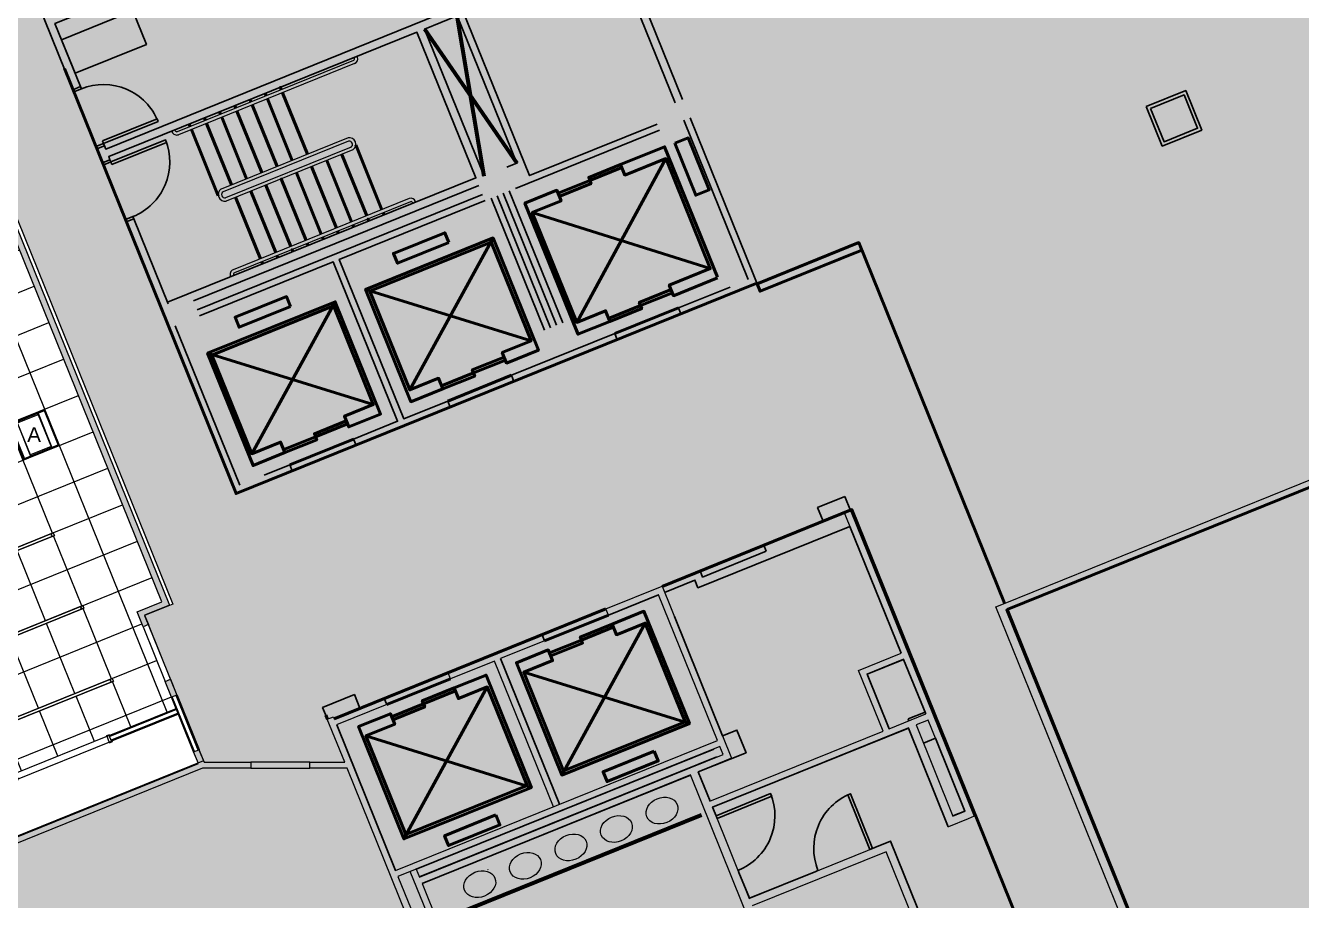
# Model space of a CAD drawing. Header units: inches. Extents: x -285 to 3116, y -17387 to -14851.
# Drawn here: x 1674 to 2454, y -16245 to -15711 of the extents above; entities that cross this region are included whole.
import ezdxf

# ---------------------------------------------------------------- set-up
doc = ezdxf.new("R2010")
doc.units = ezdxf.units.IN
doc.header["$MEASUREMENT"] = 0
for name, color, linetype, lineweight in [('A-Anno-Note', 130, 'Continuous', 50), ('A-CLNG', 13, 'Continuous', 13), ('A-CLNG-PATT', 13, 'Continuous', 13), ('A-COLS', 250, 'Continuous', 30), ('A-DETL-GENF', 92, 'Continuous', 9), ('A-DETL-THIN', 151, 'Continuous', 9), ('A-DOOR', 31, 'Continuous', 13), ('A-DOOR-FRAM', 250, 'Continuous', 30), ('A-FLOR-EVTR', 130, 'Continuous', 50), ('A-FLOR-HRAL', 10, 'Continuous', 20), ('A-FLOR-STRS', 130, 'Continuous', 50), ('A-Hvac', 90, 'Continuous', 70), ('A-WALL', 113, 'Continuous', 13), ('A-WALL-PATT', 111, 'Continuous', 13), ('A-WALL-PRHT', 130, 'Continuous', 50), ('Chevy Chase Pavilion_9th - 900 _ 910_dwg', 8, 'Continuous', 9), ('E-LITE-EQPM', 33, 'Continuous', 9), ('E-LITE-EQPM-IDEN', 33, 'Continuous', 9), ('I-WALL', 2, 'Continuous', 13)]:
    doc.layers.add(name, color=color, linetype=linetype, lineweight=lineweight)
doc.styles.add('Arial', font='arial.ttf', dxfattribs={"height": 9})
pattern_1 = [(0, (0, 0), (30.72, 7.68), [1.267, -21.773, 1.267, -21.773, -122.88]), (0, (0, 0), (30.72, 7.68), [-46.08, 1.267, -44.813, 1.267, -21.773, -53.76]), (0, (0, 0), (30.72, 7.68), [-115.2, 1.267, -14.093, 1.267, -37.133]), (120, (11.52, 3.84), (-22.011075, 22.7643004), [1.267, -21.773, 1.267, -21.773, -122.88]), (120, (11.52, 3.84), (-22.011075, 22.7643004), [-46.08, 1.267, -44.813, 1.267, -21.773, -53.76]), (120, (11.52, 3.84), (-22.011075, 22.7643004), [-115.2, 1.267, -14.093, 1.267, -37.133]), (240, (15.36, 19.2), (-8.708925, -30.4443004), [1.267, -21.773, 1.267, -21.773, -122.88]), (240, (15.36, 19.2), (-8.708925, -30.4443004), [-46.08, 1.267, -44.813, 1.267, -21.773, -53.76]), (240, (15.36, 19.2), (-8.708925, -30.4443004), [-115.2, 1.267, -14.093, 1.267, -37.133])]

# ---------------------------------------------------------------- blocks, each defined once
blk = doc.blocks.new('Chevy Chase Pavilion_9th - 900 _ 910_dwg-4821032-FIRST FLOOR RCP')
at = {"color": 9, "lineweight": 9}
for centre in [(2706.5, 2204.33), (2678.69, 2193.09), (2650.87, 2181.85), (2623.06, 2170.61), (2595.24, 2159.37)]:
    blk.add_ellipse(centre, major_axis=(9.27, 3.75), ratio=0.784717, dxfattribs=at)
at = {"layer": 'A-Anno-Note', "color": 213}
for p, q in [((2506.29, 2260.47), (2672.27, 2327.53)), ((3091.81, 1895.22), (2917.21, 2327.32)), ((2501.11, 2262.68), (2502.14, 2260.11))]:
    blk.add_line(p, q, dxfattribs=at)
at = {"layer": 'A-Anno-Note', "color": 213, "flags": 128}
for points in [[(2915.71, 2331.03), (2826.67, 2551.39), (2764.55, 2526.29), (2764.44, 2526.55), (2446.42, 2398.06), (2341.53, 2657.67)], [(2706.52, 2341.36), (2822.49, 2388.22), (3031.33, 1871.3)]]:
    blk.add_lwpolyline(points, dxfattribs=at)
at = {"layer": 'A-COLS', "color": 133}
for p, q in [((2856.88, 2260.38), (2867.13, 2264.53)), ((2857.34, 2259.25), (2856.88, 2260.38)), ((2873.58, 2248.6), (2866.15, 2245.59))]:
    blk.add_line(p, q, dxfattribs=at)
at = {"layer": 'A-COLS', "color": 133, "flags": 128}
for points in [[(2339.79, 2675.3), (2383.37, 2692.91), (2391.61, 2672.51), (2348.03, 2654.9)], [(3004.92, 2633.41), (3025.32, 2641.65), (3033.56, 2621.25), (3013.16, 2613.01)]]:
    blk.add_lwpolyline(points, close=True, dxfattribs=at)
at = {"layer": 'A-DOOR', "color": 133, "lineweight": 30, "flags": 128}
for points in [[(2347.27, 2643.43), (2346.7, 2644.82), (2351.34, 2646.7), (2351.9, 2645.31)], [(2364.74, 2613.55), (2398.12, 2627.04), (2398.77, 2625.42), (2365.4, 2611.93)], [(2361.32, 2608.66), (2360.76, 2610.06), (2365.4, 2611.93), (2365.96, 2610.54)], [(2370.61, 2599.04), (2403.99, 2612.51), (2403.33, 2614.14), (2369.95, 2600.66)], [(2364.75, 2600.18), (2365.31, 2598.79), (2369.95, 2600.66), (2369.39, 2602.05)], [(2378.79, 2565.4), (2379.36, 2564.01), (2383.99, 2565.89), (2383.43, 2567.28)], [(2740.14, 2199.6), (2773.52, 2213.08), (2772.87, 2214.71), (2739.49, 2201.23)], [(2833.53, 2180.61), (2820.03, 2213.98), (2821.66, 2214.64), (2835.15, 2181.26)]]:
    blk.add_lwpolyline(points, close=True, dxfattribs=at)
for points in [[(2739.4, 2201.19), (2739.49, 2201.23), (2738.92, 2202.61), (2738.84, 2202.58)], [(2835.18, 2181.18), (2835.15, 2181.26), (2836.54, 2181.82), (2836.57, 2181.74)], [(2753.45, 2166.42), (2753.53, 2166.45), (2752.97, 2167.84), (2752.89, 2167.81)], [(2800.41, 2167.13), (2800.38, 2167.21), (2801.77, 2167.77), (2801.8, 2167.7)]]:
    blk.add_lwpolyline(points, dxfattribs=at)
at = {"layer": 'A-DOOR', "color": 133, "lineweight": 30}
for centre, start, end in [((2365.4, 2611.93), 22.01263, 112.01265), ((2369.95, 2600.66), 291.99019, 21.99021), ((2739.49, 2201.23), 291.99019, 21.99021), ((2835.15, 2181.26), 112.01364, 202.01366)]:
    blk.add_arc(centre, 36, start, end, dxfattribs=at)
at = {"layer": 'A-FLOR-EVTR', "color": 213}
for p, q in [((2506.92, 2515.25), (2455.98, 2422.42)), ((2677.64, 2495.79), (2716.58, 2511.52)), ((2575.65, 2454.58), (2614.6, 2470.31)), ((2479.22, 2415.64), (2518.17, 2431.36)), ((2634.83, 2308.08), (2673.78, 2323.82)), ((2538.41, 2269.13), (2577.34, 2284.86)), ((2626.79, 2218.55), (2525.66, 2249.95))]:
    blk.add_line(p, q, dxfattribs=at)
at = {"layer": 'A-FLOR-EVTR', "color": 213, "flags": 128}
for points in [[(2714.32, 2612.04), (2727.12, 2580.36), (2735.32, 2583.67), (2722.52, 2615.35)], [(2576.27, 2551.39), (2573.83, 2557.45), (2542.53, 2544.81), (2544.98, 2538.75)], [(2479.54, 2512.31), (2477.09, 2518.37), (2445.79, 2505.73), (2448.24, 2499.66)], [(2431.64, 2482.68), (2505.81, 2512.65), (2530.16, 2452.38), (2429.03, 2483.79), (2456.75, 2415.18), (2476.22, 2423.04), (2473.6, 2429.53), (2455.98, 2422.42)], [(2550.01, 2189.69), (2624.18, 2219.65), (2599.83, 2279.92), (2548.9, 2187.08), (2521.18, 2255.7), (2540.65, 2263.56), (2543.28, 2257.07), (2525.66, 2249.95)], [(2701.78, 2240.73), (2704.23, 2234.67), (2672.93, 2222.03), (2670.49, 2228.09)], [(2605.04, 2201.65), (2607.49, 2195.59), (2576.2, 2182.95), (2573.75, 2189)]]:
    blk.add_lwpolyline(points, close=True, dxfattribs=at)
for points in [[(2655.01, 2495.75), (2622.79, 2575.49), (2642.26, 2583.36), (2644.88, 2576.87), (2627.27, 2569.75), (2736, 2535.55), (2708.86, 2602.72), (2654.41, 2502.58), (2627.27, 2569.75)], [(2740.31, 2530.22), (2708.09, 2609.96), (2681.2, 2599.09), (2683.83, 2592.6), (2708.86, 2602.72), (2683.83, 2592.6)], [(2643.01, 2581.5), (2662.48, 2589.37), (2681.95, 2597.24)], [(2681.2, 2599.09), (2661.73, 2591.23), (2663.23, 2587.52), (2643.76, 2579.65)], [(2622.96, 2575.08), (2655.17, 2495.34), (2674.65, 2503.21), (2672.02, 2509.7), (2654.41, 2502.58)], [(2603.35, 2554.21), (2631.06, 2485.6), (2611.59, 2477.73), (2608.97, 2484.22), (2626.59, 2491.34), (2602.24, 2551.61), (2528.06, 2521.64), (2552.41, 2461.37), (2603.35, 2554.21), (2525.46, 2522.75), (2626.59, 2491.34)], [(2710.96, 2525.43), (2736, 2535.55), (2710.96, 2525.43), (2713.59, 2518.94), (2740.48, 2529.81)], [(2525.46, 2522.75), (2553.18, 2454.13), (2572.65, 2462), (2570.03, 2468.49), (2552.41, 2461.37)], [(2673.9, 2505.06), (2693.37, 2512.93), (2712.84, 2520.79)], [(2712.09, 2522.65), (2692.62, 2514.79), (2694.12, 2511.07), (2674.65, 2503.21)], [(2512.54, 2445.27), (2530.16, 2452.38), (2512.54, 2445.27), (2515.16, 2438.78), (2534.64, 2446.64), (2506.92, 2515.25), (2429.03, 2483.79)], [(2571.9, 2463.85), (2591.37, 2471.72), (2610.84, 2479.58)], [(2610.09, 2481.44), (2590.62, 2473.57), (2592.12, 2469.86), (2572.65, 2462)], [(2475.47, 2424.9), (2494.94, 2432.76), (2514.42, 2440.63)], [(2513.67, 2442.49), (2494.2, 2434.62), (2495.69, 2430.91), (2476.22, 2423.04)], [(2723.21, 2257.5), (2695.49, 2326.12), (2676.02, 2318.25), (2678.64, 2311.76), (2696.26, 2318.88), (2720.61, 2258.61), (2646.43, 2228.65), (2622.09, 2288.91), (2723.21, 2257.5), (2645.33, 2226.04), (2696.26, 2318.88)], [(2637.83, 2300.67), (2657.3, 2308.54), (2676.77, 2316.4)], [(2676.02, 2318.25), (2656.55, 2310.39), (2658.05, 2306.68), (2638.58, 2298.82)], [(2645.33, 2226.04), (2617.61, 2294.65), (2637.08, 2302.52), (2639.7, 2296.03), (2622.09, 2288.91)], [(2582.22, 2272.81), (2599.83, 2279.92), (2582.22, 2272.81), (2579.6, 2279.29), (2599.07, 2287.16), (2626.79, 2218.55), (2548.9, 2187.08)], [(2541.4, 2261.72), (2560.87, 2269.58), (2580.34, 2277.44)], [(2579.6, 2279.29), (2560.12, 2271.43), (2561.62, 2267.72), (2542.15, 2259.86)]]:
    blk.add_lwpolyline(points, dxfattribs=at)
at = {"layer": 'A-FLOR-HRAL', "color": 253}
for p, q in [((2520.47, 2664.66), (2520.28, 2665.12)), ((2518.06, 2662.61), (2410.51, 2619.15)), ((2518.81, 2660.75), (2411.26, 2617.29)), ((2518.62, 2663.91), (2518.43, 2664.37)), ((2407.37, 2618.91), (2407.14, 2619.47)), ((2409.19, 2619.74), (2409, 2620.21)), ((2514.76, 2615.43), (2437.29, 2584.13)), ((2515.1, 2613.41), (2438.45, 2582.44)), ((2516.6, 2609.71), (2439.94, 2578.73)), ((2517.76, 2608.02), (2440.28, 2576.71)), ((2552.16, 2578.24), (2444.61, 2534.77)), ((2552.91, 2576.38), (2445.36, 2532.92)), ((2554.21, 2575.83), (2554.39, 2575.37)), ((2556.06, 2576.58), (2556.25, 2576.11)), ((2442.92, 2530.95), (2443.14, 2530.4)), ((2444.8, 2531.62), (2444.99, 2531.15)), ((2600.34, 2167.88), (2600.12, 2168.43))]:
    blk.add_line(p, q, dxfattribs=at)
for centre, radius, start, end in [((2517.69, 2663.54), 1, 291.99818, 21.99818), ((2517.69, 2663.54), 3, 291.99818, 21.99818), ((2410.12, 2620.11), 3, 202.00484, 292.00485), ((2410.12, 2620.11), 1, 202.00484, 292.00485), ((2515.45, 2611.4), 4.09, 304.3409, 99.66847), ((2515.45, 2611.4), 2.03, 304.3409, 99.66847), ((2439.59, 2580.77), 4.09, 124.3409, 279.66846), ((2439.59, 2580.77), 2.03, 124.3409, 279.66846), ((2553.28, 2575.46), 3, 22.00469, 112.00468), ((2553.28, 2575.46), 1, 22.00469, 112.00468), ((2445.73, 2531.99), 3, 112.00468, 202.00468), ((2445.73, 2531.99), 1, 112.00468, 202.00468)]:
    blk.add_arc(centre, radius, start, end, dxfattribs=at)
at = {"layer": 'A-FLOR-STRS', "color": 213}
for p, q in [((2464.18, 2642.45), (2464.74, 2641.06)), ((2474.76, 2642.95), (2489.93, 2605.4)), ((2445.63, 2634.96), (2446.2, 2633.57)), ((2454.91, 2638.7), (2455.47, 2637.31)), ((2456.21, 2635.46), (2471.39, 2597.91)), ((2465.49, 2639.2), (2480.66, 2601.65)), ((2427.09, 2627.47), (2427.65, 2626.07)), ((2436.36, 2631.21), (2436.92, 2629.82)), ((2437.67, 2627.97), (2452.85, 2590.41)), ((2446.94, 2631.71), (2462.12, 2594.16)), ((2417.82, 2623.72), (2418.38, 2622.32)), ((2419.13, 2620.47), (2435.51, 2579.94)), ((2428.4, 2624.22), (2443.57, 2586.67)), ((2519.44, 2611.15), (2535.47, 2571.49)), ((2511.02, 2605.29), (2526.2, 2567.75)), ((2492.48, 2597.8), (2507.65, 2560.25)), ((2501.75, 2601.55), (2516.92, 2564)), ((2483.21, 2594.06), (2498.38, 2556.5)), ((2455.39, 2582.81), (2470.57, 2545.26)), ((2464.66, 2586.56), (2479.84, 2549.01)), ((2446.12, 2579.07), (2461.29, 2541.52)), ((2536.22, 2569.64), (2536.78, 2568.25)), ((2508.4, 2558.4), (2508.96, 2557.01)), ((2517.67, 2562.15), (2518.23, 2560.75)), ((2489.86, 2550.91), (2490.42, 2549.52)), ((2499.13, 2554.65), (2499.69, 2553.26)), ((2471.31, 2543.41), (2471.87, 2542.02)), ((2462.04, 2539.67), (2462.6, 2538.28))]:
    blk.add_line(p, q, dxfattribs=at)
at = {"layer": 'A-FLOR-STRS', "color": 213, "flags": 128}
for points in [[(2474.01, 2644.8), (2473.45, 2646.19)], [(2489.11, 2552.76), (2473.94, 2590.31)], [(2527.51, 2564.5), (2526.95, 2565.89)], [(2481.15, 2545.77), (2480.58, 2547.16)]]:
    blk.add_lwpolyline(points, close=True, dxfattribs=at)
at = {"layer": 'A-Hvac', "color": 43}
for p, q in [((2597.83, 2591.89), (2581.46, 2689.9)), ((2561.49, 2681.82), (2617.8, 2599.96)), ((2569.35, 2136.6), (2730.65, 2201.76))]:
    blk.add_line(p, q, dxfattribs=at)
at = {"layer": 'A-WALL', "color": 133, "lineweight": 30}
for p, q in [((2719.9, 2626.11), (2759.23, 2528.75)), ((2723.61, 2627.61), (2766.41, 2521.65)), ((2616.99, 2584.53), (2705.06, 2620.11)), ((2361.32, 2608.66), (2364.75, 2600.18)), ((2611.74, 2597.5), (2618.16, 2600.1)), ((2594.69, 2586.31), (2420.38, 2515.88)), ((2422.63, 2510.32), (2596.94, 2580.74)), ((2638.44, 2499.36), (2605.86, 2580.03)), ((2642.15, 2500.86), (2609.56, 2581.53)), ((2645.86, 2502.36), (2613.27, 2583.03)), ((2634.74, 2497.87), (2602.15, 2578.53)), ((2379.36, 2564.01), (2383.99, 2565.89)), ((2379.36, 2564.02), (2404.09, 2502.82)), ((2384, 2565.89), (2404.98, 2513.97)), ((2405.58, 2499.11), (2444.92, 2401.76)), ((2409.29, 2500.61), (2448.62, 2403.26)), ((2818.18, 2396.21), (2821.6, 2387.75)), ((2704.31, 2336.15), (2673.78, 2323.82)), ((2575.85, 2288.57), (2633.33, 2311.79)), ((2634.83, 2308.08), (2633.33, 2311.79)), ((2643.9, 2208.22), (2607.95, 2297.21)), ((2507.83, 2256.71), (2543.77, 2167.76)), ((2738.13, 2241.97), (2556.44, 2168.56)), ((2558.36, 2163.82), (2740.04, 2237.22)), ((2559.99, 2159.78), (2723.97, 2226.03))]:
    blk.add_line(p, q, dxfattribs=at)
at = {"layer": 'A-WALL', "color": 213, "lineweight": 50}
for p, q in [((2917.21, 2327.29), (3174.06, 2431.07)), ((3091.79, 1895.22), (2917.21, 2327.32))]:
    blk.add_line(p, q, dxfattribs=at)
at = {"layer": 'A-WALL', "color": 133, "lineweight": 30, "flags": 128}
for points in [[(2719.12, 2638.73), (2608.24, 2913.18), (2290.2, 2784.69), (2346.71, 2644.82)], [(2351.35, 2646.7), (2335.8, 2685.18), (2359.91, 2694.92), (2320.82, 2791.66), (2605.47, 2906.68), (2648.55, 2800.05)], [(2714.48, 2636.86), (2663.54, 2762.96), (2611.6, 2741.98)], [(2365.96, 2610.54), (2366.77, 2608.54), (2579.59, 2694.53), (2565.73, 2728.84), (2574.95, 2732.56)], [(2576.82, 2727.93), (2571.73, 2725.87), (2625.68, 2592.36), (2703.56, 2623.82)], [(2597.83, 2591.89), (2561.49, 2681.82), (2581.46, 2689.9), (2617.8, 2599.96)], [(2362.13, 2606.66), (2364.75, 2600.18), (2369.39, 2602.05), (2368.64, 2603.91), (2556.85, 2679.95), (2592.82, 2590.94), (2404.6, 2514.9)], [(2424.13, 2506.61), (2505.72, 2539.57), (2545.05, 2442.22), (2518.17, 2431.36), (2519.67, 2427.65), (2577.15, 2450.87), (2575.65, 2454.58), (2548.76, 2443.72), (2509.43, 2541.07), (2598.44, 2577.03)], [(2748.11, 2524.25), (2716.58, 2511.52), (2718.09, 2507.79), (2748.72, 2520.17)], [(2465.88, 2405.93), (2480.72, 2411.93), (2479.22, 2415.64), (2463.46, 2409.27)], [(2770.2, 2362.78), (2768.7, 2366.49), (2804.9, 2381.11), (2801.52, 2389.47), (2818.18, 2396.21)], [(2852.55, 2300.45), (2821.23, 2378), (2728.49, 2340.54), (2726.62, 2345.17), (2708.02, 2337.65)], [(2706.52, 2341.36), (2729.76, 2350.75), (2731.26, 2347.04), (2770.2, 2362.78)], [(2714.07, 2322.84), (2743.51, 2249.97), (2752.29, 2253.52), (2757.86, 2239.72), (2728.69, 2227.94), (2735.87, 2210.17)], [(2845.28, 2254.38), (2831.8, 2287.75), (2854.05, 2296.74), (2867.54, 2263.37)], [(2538.41, 2269.13), (2536.9, 2272.84), (2522.07, 2266.84), (2518.7, 2275.19), (2499.23, 2267.32), (2502.15, 2260.11)], [(2738.93, 2202.61), (2737.37, 2206.46), (2856.97, 2254.78), (2881.33, 2194.51), (2881.38, 2194.54)], [(2873.52, 2248.57), (2891.51, 2204.02), (2884.15, 2201.05)], [(2900.05, 2052.1), (2846.08, 2185.67), (2836.54, 2181.82)], [(2753.53, 2166.46), (2759.85, 2150.82), (2800.38, 2167.21)]]:
    blk.add_lwpolyline(points, dxfattribs=at)
for points in [[(3002.28, 2634.5), (3012.03, 2610.4), (3036.13, 2620.14), (3026.39, 2644.24)], [(2679.14, 2492.07), (2677.64, 2495.78), (2614.6, 2470.31), (2616.1, 2466.61)]]:
    blk.add_lwpolyline(points, close=True, dxfattribs=at)
at = {"layer": 'A-WALL', "color": 213, "lineweight": 50, "flags": 128}
blk.add_lwpolyline([(2828.55, 2546.76), (2826.67, 2551.39), (2764.54, 2526.29), (2766.41, 2521.65)], close=True, dxfattribs=at)
at = {"layer": 'A-WALL-PRHT', "color": 213}
for p, q in [((2826.68, 2551.4), (2764.54, 2526.29)), ((2823.91, 2544.89), (2766.41, 2521.65)), ((2917.2, 2327.32), (3091.78, 1895.21))]:
    blk.add_line(p, q, dxfattribs=at)
blk = doc.blocks.new('Double Flush - 60_ x 84_-5206908-FIRST FLOOR RCP')
at = {"layer": 'A-DOOR-FRAM', "lineweight": 20}
for p, q in [((-32, 2.375), (-30, 2.375)), ((-32, 2.375), (-32, 1.875)), ((-32, 1.875), (-31.5, 1.875)), ((-31.5, -1.875), (-31.5, 1.875)), ((-30, -2.375), (-30, 2.375)), ((30.000004, -2.375), (30.000004, 2.375)), ((30.000004, 2.375), (32.000004, 2.375)), ((31.500004, 1.875), (32.000004, 1.875)), ((31.500004, -1.875), (31.500004, 1.875)), ((32.000004, 2.375), (32.000004, 1.875)), ((-32, -1.875), (-31.5, -1.875)), ((-32, -2.375), (-32, -1.875)), ((-32, -2.375), (-30, -2.375)), ((30.000004, -2.375), (32.000004, -2.375)), ((31.500004, -1.875), (32.000004, -1.875)), ((32.000004, -2.375), (32.000004, -1.875))]:
    blk.add_line(p, q, dxfattribs=at)
blk = doc.blocks.new('L-Pendant-Axis-Sculpt-Direct_Indirect - C-5204249-FIRST FLOOR RCP')
at = {"layer": 'A-DETL-GENF'}
for p, q in [((-48.5, -0.875), (-48.5, 0.875)), ((-48.5, 0.875), (48.5, 0.875)), ((48.5, 0.875), (-48.5, 0.875)), ((-48.5, 0.875), (-48.5, -0.875)), ((48.5, 0.875), (48.5, -0.875)), ((48.5, -0.875), (48.5, 0.875)), ((48.5, -0.875), (-48.5, -0.875)), ((-48.5, -0.875), (48.5, -0.875))]:
    blk.add_line(p, q, dxfattribs=at)
for centre in [(-47, 0), (47, 0)]:
    blk.add_circle(centre, 0.25, dxfattribs=at)
blk = doc.blocks.new('L-Recessed-Axis-Duo - 2 x 2-4559999-FIRST FLOOR RCP')
at = {"layer": 'E-LITE-EQPM'}
for p, q in [((-11.7, 11.7), (-11.7, -11.7)), ((11.7, 11.7), (-11.7, 11.7)), ((-11.37, 11.26), (-11.37, 11.27)), ((-11.37, 11.14), (-11.37, 11.26)), ((-11.37, 11.14), (11.38, 11.14)), ((11.32, 11.32), (-11.32, 11.32)), ((-11.32, 11.32), (-11.32, -11.32)), ((11.32, -11.32), (11.32, 11.32)), ((11.38, 11.27), (11.38, 11.26)), ((11.38, 11.26), (11.38, 11.14)), ((11.7, -11.7), (11.7, 11.7)), ((-11.32, 7.03), (11.32, 7.03)), ((-11.32, 7.02), (11.32, 7.02)), ((-11.32, 6.85), (11.32, 6.85)), ((-10.57, 6.87), (-10.57, -6.87)), ((10.57, -6.87), (10.57, 6.87)), ((11.32, -6.85), (-11.32, -6.85)), ((-11.32, -7.02), (11.32, -7.02)), ((-11.32, -7.03), (11.32, -7.03)), ((-11.7, -11.7), (11.7, -11.7)), ((-11.37, -11.26), (-11.37, -11.14)), ((-11.37, -11.14), (11.38, -11.14)), ((-11.37, -11.27), (-11.37, -11.26)), ((-11.32, -11.32), (11.32, -11.32)), ((11.38, -11.14), (11.38, -11.26)), ((11.38, -11.26), (11.38, -11.27))]:
    blk.add_line(p, q, dxfattribs=at)
for points, knots in [([(-11.64, 11.64), (-11.65, 11.65), (-11.65, 11.65), (-11.66, 11.66), (-11.67, 11.67), (-11.68, 11.68), (-11.68, 11.68), (-11.69, 11.69), (-11.69, 11.69), (-11.7, 11.7), (-11.7, 11.7), (-11.7, 11.7), (-11.7, 11.7)], [0, 0, 0, 0, 0.166667, 0.25, 0.333333, 0.416667, 0.5, 0.583333, 0.666667, 0.75, 0.833333, 1, 1, 1, 1]), ([(11.64, 11.64), (11.65, 11.65), (11.65, 11.65), (11.66, 11.66), (11.67, 11.67), (11.68, 11.68), (11.68, 11.68), (11.69, 11.69), (11.69, 11.69), (11.7, 11.7), (11.7, 11.7), (11.7, 11.7), (11.7, 11.7)], [0, 0, 0, 0, 0.166667, 0.25, 0.333333, 0.416667, 0.5, 0.583333, 0.666667, 0.75, 0.833333, 1, 1, 1, 1]), ([(-11.7, -11.7), (-11.7, -11.7), (-11.7, -11.7), (-11.7, -11.7), (-11.69, -11.69), (-11.69, -11.69), (-11.68, -11.68), (-11.68, -11.68), (-11.67, -11.67), (-11.66, -11.66), (-11.65, -11.65), (-11.65, -11.65), (-11.64, -11.64)], [-1, -1, -1, -1, -0.833333, -0.75, -0.666667, -0.583333, -0.5, -0.416667, -0.333333, -0.25, -0.166667, 0, 0, 0, 0]), ([(11.64, -11.64), (11.65, -11.65), (11.65, -11.65), (11.66, -11.66), (11.67, -11.67), (11.68, -11.68), (11.68, -11.68), (11.69, -11.69), (11.69, -11.69), (11.7, -11.7), (11.7, -11.7), (11.7, -11.7), (11.7, -11.7)], [0, 0, 0, 0, 0.166667, 0.25, 0.333333, 0.416667, 0.5, 0.583333, 0.666667, 0.75, 0.833333, 1, 1, 1, 1])]:
    blk.add_open_spline(points, degree=3, knots=knots, dxfattribs=at)

msp = doc.modelspace()

# ---------------------------------------------------------------- hatches: boundary and pattern name
at = {"layer": 'A-CLNG-PATT'}
h = msp.add_hatch(dxfattribs=at)
h.set_pattern_fill('FP_11', color=256, style=0, pattern_type=2)
h.set_pattern_definition([(292.025, (1623.5, -15918.65), (-22.2485, -9.0003), []), (202.025, (1623.5, -15918.65), (-9.0003, 22.2485), [])])
h.paths.add_polyline_path([(1626.28, -16184.64), (1766.17, -16128.13), (1763.39, -16121.25), (1763.5, -16121.2), (1742.44, -16069.07), (1757.63, -16062.93), (1596.54, -15664.73), (1540.92, -15687.23), (1563.37, -15742.74), (1563.49, -15742.69), (1575.44, -15772.25), (1575.33, -15772.3), (1658.83, -15978.72), (1559.32, -16018.92), (1619.85, -16168.74)], flags=0)
h.paths.add_polyline_path([(1638.04, -16147.71), (1637.38, -16146.09), (1727.3, -16109.71), (1727.96, -16111.33), (1639.89, -16146.96)], flags=0)
h.paths.add_polyline_path([(1620.04, -16103.21), (1619.38, -16101.59), (1709.3, -16065.21), (1709.96, -16066.84), (1626.28, -16100.69)], flags=0)
h.paths.add_polyline_path([(1602.04, -16058.72), (1601.38, -16057.09), (1691.3, -16020.72), (1691.96, -16022.34), (1619.38, -16051.7)], flags=0)
h.paths.add_polyline_path([(1673.25, -15976.03), (1664.48, -15954.34), (1686.17, -15945.56), (1694.95, -15967.26), (1674.58, -15975.49)], flags=0)
h.paths.add_polyline_path([(1637.27, -15887.09), (1628.5, -15865.4), (1650.19, -15856.62), (1658.97, -15878.31), (1647.67, -15882.89)], flags=0)
h.paths.add_polyline_path([(1601.36, -15798.31), (1592.58, -15776.61), (1614.27, -15767.84), (1623.05, -15789.53), (1607.29, -15795.91)], flags=0)
h.paths.add_polyline_path([(1565.05, -15708.56), (1556.27, -15686.87), (1577.97, -15678.09), (1586.75, -15699.79), (1566.92, -15707.81)], flags=0)
at = {"layer": 'A-DETL-GENF'}
h = msp.add_hatch(color=9, dxfattribs=at)
h.paths.add_polyline_path([(1302.6, -17215.94), (2101.91, -16893.02), (2369.07, -17073.22), (3115.76, -16771.16), (2391.35, -14980.46), (213.35, -14980.46), (213.35, -15030.58), (-284.65, -15030.58), (-284.65, -16143.57), (537.04, -15811.16), (531.92, -15800.18), (523.56, -15803.56), (515.31, -15783.16), (522.61, -15780.21), (514.27, -15762.32), (514.27, -15614.27), (505.02, -15614.27), (505.02, -15592.27), (514.27, -15592.27), (514.27, -15590.77), (505.02, -15590.77), (505.02, -15568.77), (514.27, -15568.77), (514.28, -15462.32), (1432.27, -15462.32), (1458.98, -15483.69), (1462.14, -15478.99), (1480.38, -15491.3), (1476.2, -15497.5), (1563.41, -15567.33), (1764.19, -16064.31), (1747.08, -16071.22), (1783.03, -16160.06), (1782.99, -16160.08), (1783.33, -16160.94), (1811.86, -16160.94), (1811.86, -16164.44), (1782.49, -16164.44), (1608.57, -16234.8), (1607.26, -16231.55), (1636.65, -16219.66), (1575.78, -16069.07), (1551.88, -16010), (1308.53, -16066.99), (1308.52, -16066.94), (1302.6, -16068.38), (1302.6, -16877.94)], flags=0)
h.paths.add_polyline_path([(1504.34, -17130.23), (1444.27, -16981.55), (1444.8, -16981.34), (1444.8, -16929.33), (1448.3, -16929.33), (1448.3, -16979.92), (1536.76, -16944.19), (1538.07, -16947.43), (1448.83, -16983.48), (1507.58, -17128.92)], flags=0)
h.paths.add_polyline_path([(1637.85, -17076.29), (1579.1, -16930.86), (1575.16, -16932.45), (1573.85, -16929.2), (1584.97, -16924.71), (1586.28, -16927.95), (1582.34, -16929.54), (1641.1, -17074.98)], flags=0)
h.paths.add_polyline_path([(1743.46, -17006.56), (1694.11, -16884.39), (1623.37, -16912.97), (1622.06, -16909.72), (1699.98, -16878.24), (1701.3, -16881.49), (1697.35, -16883.08), (1746.71, -17005.25)], flags=0)
h.paths.add_polyline_path([(1905.81, -16968.04), (1847.05, -16822.6), (1738.38, -16866.5), (1737.07, -16863.26), (1973.93, -16767.57), (1975.24, -16770.82), (1850.3, -16821.29), (1909.05, -16966.73)], flags=0)
h.paths.add_polyline_path([(2374.07, -16920.99), (2319.62, -16786.38), (2314.55, -16788.43), (2313.24, -16785.19), (2324.36, -16780.69), (2325.67, -16783.93), (2322.86, -16785.07), (2377.32, -16919.68)], flags=0)
h.paths.add_polyline_path([(2082.9, -16896.48), (2081.11, -16892.06), (2031.38, -16838.73), (2047.73, -16832.12), (2016.27, -16754.24), (2012.33, -16755.83), (2011.01, -16752.59), (2084.73, -16722.81), (2086.04, -16726.05), (2019.51, -16752.93), (2052.29, -16834.06), (2037.42, -16840.07), (2084.11, -16890.14), (2086.15, -16895.17), (2084.11, -16895.99)], flags=0)
h.paths.add_polyline_path([(1448.3, -16889.33), (1444.8, -16889.33), (1444.8, -16885.08), (1305.81, -16885.08), (1305.81, -16881.58), (1444.8, -16881.58), (1444.8, -16877.33), (1448.3, -16877.33), (1448.3, -16885.08)], flags=0)
h.paths.add_polyline_path([(2104.59, -16889.06), (2101.37, -16887.69), (2145.93, -16782.86), (2142.91, -16775.38), (2169.5, -16764.62), (2262.13, -16805.87), (2276.15, -16800.19), (2277.47, -16803.44), (2262.06, -16809.67), (2169.43, -16768.43), (2147.47, -16777.31), (2149.72, -16782.9), (2109.32, -16877.94)], flags=0)
h.paths.add_polyline_path([(1570.71, -16865.49), (1569.4, -16862.24), (1587.02, -16855.13), (1543.58, -16747.6), (1525.96, -16754.71), (1524.65, -16751.47), (1557.1, -16738.36), (1542.06, -16701.19), (1526.07, -16707.65), (1524.76, -16704.41), (1540.75, -16697.94), (1529.44, -16669.99), (1532.69, -16668.68), (1560.35, -16737.05), (1678.97, -16689.12), (1633.71, -16577.22), (1515.1, -16625.2), (1517.69, -16631.6), (1514.44, -16632.91), (1510.54, -16623.27), (1560.99, -16602.86), (1549.81, -16575.21), (1532.89, -16582.05), (1531.58, -16578.81), (1548.49, -16571.96), (1547.65, -16569.88), (1550.89, -16568.57), (1564.24, -16601.55), (1664.48, -16560.99), (1634.51, -16486.82), (1534.24, -16527.39), (1535.89, -16531.49), (1532.65, -16532.8), (1516.27, -16492.31), (1519.52, -16491), (1532.92, -16524.14), (1658.22, -16473.45), (1631.82, -16408.19), (1551.13, -16440.83), (1540.05, -16413.43), (1543.75, -16411.94), (1545.06, -16415.18), (1544.6, -16415.36), (1553.06, -16436.27), (1574.84, -16427.47), (1566.39, -16406.56), (1565.45, -16406.94), (1564.14, -16403.7), (1568.33, -16402.01), (1578.08, -16426.15), (1630.51, -16404.95), (1620.75, -16380.83), (1654.13, -16367.34), (1650.38, -16358.07), (1698.36, -16338.67), (1699.67, -16341.91), (1693.87, -16344.25), (1710.58, -16385.61), (1707.34, -16386.92), (1690.63, -16345.56), (1654.94, -16360), (1668.42, -16393.38), (1635.06, -16406.88), (1661.47, -16472.14), (1730.48, -16444.22), (1722.32, -16424.01), (1725.56, -16422.7), (1735.04, -16446.15), (1637.76, -16485.51), (1667.73, -16559.68), (1766.92, -16519.55), (1769.82, -16526.74), (1766.58, -16528.05), (1764.98, -16524.11), (1636.95, -16575.91), (1682.22, -16687.81), (1739.72, -16664.58), (1733.7, -16649.67), (1789.25, -16627.2), (1773.89, -16589.18), (1788.83, -16583.14), (1781.56, -16565.14), (1784.8, -16563.83), (1793.39, -16585.08), (1778.45, -16591.11), (1843.28, -16751.6), (1858.69, -16745.37), (1860, -16748.62), (1768.44, -16785.61), (1767.13, -16782.36), (1840.04, -16752.91), (1805.79, -16668.13), (1794.35, -16684.47), (1759.77, -16660.26), (1683.53, -16691.05), (1727.02, -16798.57), (1730.05, -16797.35), (1731.36, -16800.59), (1720.79, -16804.86), (1719.48, -16801.61), (1723.78, -16799.88), (1680.29, -16692.37), (1546.82, -16746.29), (1590.26, -16853.82), (1682.39, -16816.6), (1683.7, -16819.84), (1587.02, -16858.9)], flags=0)
h.paths.add_polyline_path([(2497.7, -16841.28), (2453.57, -16732.19), (2362.75, -16768.93), (2361.44, -16765.69), (2546.78, -16690.71), (2548.09, -16693.96), (2456.81, -16730.88), (2500.94, -16839.97)], flags=0)
h.paths.add_polyline_path([(1448.3, -16837.33), (1444.8, -16837.33), (1444.8, -16777.08), (1305.8, -16777.08), (1305.8, -16773.58), (1444.8, -16773.58), (1444.8, -16713.33), (1448.3, -16713.33), (1448.3, -16781.12)], flags=0)
h.paths.add_polyline_path([(2641.13, -16813.36), (2586.53, -16678.41), (2585.17, -16678.96), (2583.86, -16675.71), (2591.27, -16672.71), (2592.59, -16675.96), (2589.78, -16677.09), (2644.37, -16812.05)], flags=0)
h.paths.add_polyline_path([(2285.08, -16750.5), (2193.11, -16709.55), (2160.02, -16627.64), (2157.18, -16628.79), (2155.87, -16625.54), (2158.71, -16624.4), (2157.69, -16621.88), (2156.99, -16622.16), (2119.48, -16529.32), (2058.16, -16554.1), (2055.07, -16546.45), (1996.3, -16570.19), (2037.96, -16673.18), (2118.78, -16640.53), (2120.09, -16643.77), (1959.26, -16708.75), (1957.94, -16705.51), (2034.72, -16674.49), (1993.05, -16571.51), (1873.52, -16619.8), (1915.18, -16722.78), (1920.86, -16720.49), (1922.17, -16723.73), (1913.24, -16727.34), (1867.36, -16613.93), (1870.61, -16612.61), (1872.2, -16616.56), (2027.91, -16553.65), (1980.04, -16435.18), (1841.93, -16490.98), (1858.91, -16532.95), (1841.27, -16540.09), (1855.61, -16575.53), (1852.36, -16576.85), (1836.71, -16538.16), (1854.35, -16531.02), (1838.68, -16492.29), (1821.12, -16499.38), (1774.49, -16383.95), (1797.67, -16374.58), (1789.14, -16353.49), (1792.39, -16352.18), (1802.22, -16376.52), (1779.04, -16385.88), (1823.06, -16494.83), (1978.73, -16431.93), (1908.31, -16257.62), (1775.81, -16311.15), (1777.41, -16315.09), (1774.16, -16316.4), (1772.57, -16312.46), (1733.05, -16328.43), (1731.74, -16325.18), (1906.99, -16254.38), (1870.66, -16164.44), (1847.86, -16164.44), (1847.86, -16160.94), (1869.24, -16160.94), (1858.64, -16134.69), (1862.35, -16133.19), (1862.83, -16134.39), (1893.44, -16122.02), (1894.94, -16125.73), (1864.33, -16138.1), (1900.27, -16227.05), (1996.71, -16188.09), (1960.75, -16099.09), (1933.87, -16109.96), (1932.37, -16106.25), (1989.85, -16083.02), (1991.35, -16086.73), (1964.46, -16097.59), (2000.42, -16186.59), (2096.83, -16147.64), (2060.82, -16058.63), (2030.29, -16070.98), (2028.79, -16067.27), (2063.03, -16053.42), (2105.52, -16158.45), (2085.06, -16166.73), (2092.3, -16184.66), (2198, -16141.96), (2183, -16104.88), (2209.11, -16094.33), (2174.41, -16008.55), (2178.12, -16007.05), (2253.73, -16193.95), (2237.93, -16200.33), (2213.55, -16139.99), (2093.8, -16188.37), (2116.31, -16244.08), (2202.6, -16209.22), (2256.57, -16342.8), (2196.76, -16366.96), (2219.27, -16422.68), (2312.48, -16385.02), (2287.94, -16324.29), (2304.61, -16317.56), (2387.81, -16523.52), (2397.36, -16519.66), (2399.23, -16524.29), (2390.15, -16527.96), (2452.7, -16682.78), (2285.14, -16750.47)], flags=0)
h.paths.add_polyline_path([(2285.14, -16746.7), (2420.65, -16691.95), (2402.51, -16647.04), (2430, -16635.94), (2386.91, -16529.28), (2271.85, -16575.76), (2282.15, -16601.26), (2278.9, -16602.57), (2268.6, -16577.07), (2160.93, -16620.57), (2195.82, -16706.93), (2285.08, -16746.67)], flags=0)
h.paths.add_polyline_path([(2764.75, -16733.24), (2720.62, -16624.16), (2629.67, -16660.96), (2628.35, -16657.71), (2724.68, -16618.74), (2725.99, -16621.99), (2723.87, -16622.85), (2768, -16731.93)], flags=0)
h.paths.add_polyline_path([(2908.14, -16705.43), (2853.58, -16570.38), (2763.07, -16606.99), (2761.76, -16603.74), (2852.27, -16567.13), (2850.84, -16563.61), (2854.09, -16562.3), (2911.38, -16704.12)], flags=0)
h.paths.add_polyline_path([(2423.9, -16690.64), (2448.14, -16680.85), (2431.31, -16639.18), (2407.07, -16648.98), (2420.72, -16682.78)], flags=0)
h.paths.add_polyline_path([(1793.49, -16679.59), (1804.22, -16664.26), (1796.59, -16645.38), (1763.64, -16658.69), (1778.45, -16669.06)], flags=0)
h.paths.add_polyline_path([(1444.8, -16673.33), (1444.8, -16669.08), (1305.8, -16669.08), (1305.8, -16665.58), (1444.8, -16665.58), (1444.8, -16661.33), (1448.3, -16661.33), (1448.3, -16673.33)], flags=0)
h.paths.add_polyline_path([(1742.97, -16663.27), (1795.28, -16642.13), (1790.56, -16630.44), (1738.25, -16651.6), (1741.75, -16660.26)], flags=0)
h.paths.add_polyline_path([(2508.22, -16660.35), (2505.36, -16653.27), (2508.61, -16651.96), (2510.16, -16655.8), (2554.66, -16637.81), (2536.39, -16592.66), (2491.91, -16610.63), (2493.62, -16614.87), (2490.38, -16616.18), (2485.87, -16605.02), (2489.11, -16603.71), (2490.6, -16607.39), (2535.08, -16589.42), (2517.11, -16544.98), (2472.64, -16562.94), (2474.13, -16566.62), (2470.88, -16567.93), (2466.29, -16556.57), (2469.54, -16555.26), (2471.33, -16559.7), (2515.79, -16541.73), (2493.16, -16485.78), (2447.1, -16504.39), (2447.29, -16504.88), (2448.92, -16504.22), (2450.43, -16507.97), (2447.19, -16509.28), (2445.67, -16505.53), (2436.32, -16509.31), (2434.45, -16504.68), (2442.83, -16501.29), (2266.94, -16065.91), (2525.38, -15961.5), (2490.2, -15874.44), (2713.16, -15784.37), (2714.66, -15788.08), (2495.41, -15876.65), (2530.58, -15963.71), (2273.08, -16067.74), (2447.47, -16499.41), (2445.42, -16500.24), (2445.6, -16500.68), (2920.05, -16309), (2924.66, -16320.41), (2929.59, -16318.42), (2930.9, -16321.66), (2922.72, -16324.97), (2918.3, -16314.02), (2776.87, -16371.16), (2820.81, -16479.92), (2817.56, -16481.23), (2815.92, -16477.16), (2812.2, -16478.67), (2810.89, -16475.42), (2814.61, -16473.92), (2773.62, -16372.47), (2628.55, -16431.08), (2690.05, -16583.12), (2715.05, -16573.02), (2706.95, -16553), (2759.24, -16531.85), (2746.89, -16501.32), (2773.81, -16490.42), (2775.12, -16493.67), (2751.44, -16503.25), (2763.8, -16533.78), (2711.51, -16554.93), (2719.61, -16574.95), (2688.12, -16587.67), (2680.03, -16567.67), (2608.64, -16596.55), (2616.71, -16616.52), (2598.81, -16623.75), (2597.5, -16620.51), (2612.16, -16614.59), (2604.09, -16594.62), (2678.71, -16564.43), (2625.3, -16432.39), (2496.4, -16484.47), (2557.91, -16636.5), (2560.41, -16635.49), (2561.72, -16638.74), (2510.16, -16659.57)], flags=0)
h.paths.add_polyline_path([(1448.3, -16621.33), (1444.8, -16621.33), (1444.8, -16561.08), (1305.8, -16561.08), (1305.8, -16557.58), (1444.8, -16557.58), (1444.8, -16553.33), (1448.3, -16553.33), (1448.3, -16601.55)], flags=0)
h.paths.add_polyline_path([(2159.75, -16615.65), (2193.15, -16602.16), (2157.17, -16513.1), (2123.77, -16526.59), (2157.69, -16610.53)], flags=0)
h.paths.add_polyline_path([(2197.79, -16600.29), (2383.18, -16525.39), (2347.2, -16436.32), (2161.81, -16511.23), (2188.41, -16577.07)], flags=0)
h.paths.add_polyline_path([(2031.62, -16552.15), (2053.76, -16543.2), (2051.9, -16538.6), (2055.14, -16537.29), (2060.09, -16549.54), (2120.49, -16525.14), (2119.58, -16522.89), (2206.28, -16487.87), (2198.5, -16468.63), (2026.03, -16538.31), (2031.47, -16551.78)], flags=0)
h.paths.add_polyline_path([(2024.15, -16533.67), (2041.07, -16526.84), (2032.06, -16504.56), (2015.15, -16511.39), (2020.79, -16525.34)], flags=0)
h.paths.add_polyline_path([(2835.86, -16526.52), (2832.55, -16518.32), (2835.79, -16517.01), (2836.79, -16519.49), (2960.01, -16469.71), (2961.32, -16472.95), (2838.1, -16522.73), (2839.1, -16525.21), (2836.79, -16526.15)], flags=0)
h.paths.add_polyline_path([(2044.77, -16525.34), (2196.63, -16463.99), (2185.46, -16436.34), (2214.64, -16424.55), (2169.62, -16313.12), (1967.96, -16394.6), (2012.9, -16505.83), (2033.52, -16497.5), (2039.14, -16511.39)], flags=0)
h.paths.add_polyline_path([(1444.8, -16513.33), (1444.8, -16417.08), (1305.8, -16417.08), (1305.81, -16413.58), (1444.8, -16413.58), (1444.8, -16386.42), (1472.05, -16386.42), (1472.05, -16384.17), (1475.55, -16384.17), (1475.55, -16417.08), (1448.3, -16417.08), (1448.3, -16513.33)], flags=0)
h.paths.add_polyline_path([(2213.69, -16484.87), (2289.16, -16454.38), (2270.21, -16407.49), (2194.75, -16437.98), (2212.96, -16483.05)], flags=0)
h.paths.add_polyline_path([(2296.58, -16451.38), (2345.32, -16431.69), (2326.38, -16384.8), (2277.63, -16404.49), (2290.49, -16436.32)], flags=0)
h.paths.add_polyline_path([(1471.96, -16413.58), (1472.05, -16413.58), (1472.05, -16389.92), (1448.3, -16389.92), (1448.3, -16413.58)], flags=0)
h.paths.add_polyline_path([(1633.75, -16403.63), (1663.87, -16391.45), (1655.44, -16370.59), (1625.31, -16382.76), (1631.82, -16398.86)], flags=0)
h.paths.add_polyline_path([(1966.09, -16389.96), (2172.38, -16306.61), (2194.89, -16362.33), (2250.06, -16340.04), (2219.65, -16264.76), (2137.99, -16297.75), (2140.65, -16304.34), (1960.84, -16376.98)], flags=0)
h.paths.add_polyline_path([(2317.12, -16383.15), (2324.51, -16380.16), (2301.84, -16324.07), (2294.45, -16327.05), (2315.91, -16380.16)], flags=0)
h.paths.add_polyline_path([(1958.97, -16372.34), (2134.14, -16301.57), (2080.42, -16168.6), (1916.47, -16234.93), (1926.56, -16259.91), (1915.37, -16264.43), (1935.04, -16313.12)], flags=0)
h.paths.add_polyline_path([(1475.55, -16344.17), (1472.05, -16344.17), (1472.05, -16260.58), (1305.8, -16260.58), (1305.8, -16257.08), (1544.17, -16257.08), (1570.18, -16246.56), (1571.49, -16249.8), (1544.85, -16260.58), (1475.55, -16260.58)], flags=0)
h.paths.add_polyline_path([(1305.81, -16309.58), (1305.81, -16287.58), (1327.81, -16287.58), (1327.81, -16309.58)], flags=0)
h.paths.add_polyline_path([(2136.12, -16293.12), (2217.77, -16260.13), (2199.84, -16215.73), (2118.18, -16248.72), (2136.02, -16292.86)], flags=0)
h.paths.add_polyline_path([(1913.87, -16260.72), (1921.35, -16257.7), (1909.25, -16227.73), (1901.77, -16230.76), (1912.65, -16257.7)], flags=0)
h.paths.add_polyline_path([(1914.97, -16231.22), (2100.31, -16156.24), (2098.33, -16151.34), (1912.96, -16226.23), (1914.78, -16230.76)], flags=0)
h.paths.add_polyline_path([(1639.89, -16218.35), (1779.87, -16161.72), (1779.74, -16161.39), (1639.76, -16218.02)], flags=0)
h.paths.add_polyline_path([(2240.69, -16193.83), (2248.14, -16190.82), (2225.61, -16135.12), (2218.19, -16138.12), (2239.48, -16190.82)], flags=0)
h.paths.add_polyline_path([(2201.71, -16140.46), (2224.11, -16131.41), (2210.61, -16098.04), (2188.21, -16107.09), (2201.52, -16139.99)], flags=0)
h.paths.add_polyline_path([(1566.03, -16106.49), (1557.79, -16086.09), (1578.19, -16077.85), (1586.43, -16098.25)], flags=0)
at = {"layer": 'A-WALL-PATT', "lineweight": 9}
h = msp.add_hatch(color=7, dxfattribs=at)
h.paths.add_polyline_path([(1757.63, -16062.93), (1760.87, -16061.62), (1611.05, -15691.28), (1607.81, -15692.59), (1727.89, -15989.44)], flags=0)
h.paths.add_polyline_path([(1592.8, -15655.51), (1596.05, -15654.2), (1562.85, -15572.12), (1557.26, -15567.65), (1588.11, -15643.91)], flags=0)
for points in [[(2273.08, -16067.74), (2530.58, -15963.71), (2529.09, -15960), (2271.58, -16064.03), (2272.33, -16065.91)], [(2250.02, -16195.45), (2253.73, -16193.95), (2178.12, -16007.05), (2174.41, -16008.55), (2249.41, -16193.95)], [(2030.29, -16070.98), (2060.82, -16058.63), (2059.32, -16054.92), (2028.79, -16067.27)], [(2100.31, -16156.24), (2104.02, -16154.74), (2063.03, -16053.42), (2059.32, -16054.92), (2099.7, -16154.74)], [(1747, -16071.01), (1762.18, -16064.86), (1760.87, -16061.62), (1745.69, -16067.76), (1746.22, -16069.07)], [(2442.83, -16501.29), (2447.47, -16499.41), (2271.58, -16064.03), (2266.94, -16065.91), (2435.47, -16483.05)], [(1933.87, -16109.96), (1991.35, -16086.73), (1989.85, -16083.02), (1932.37, -16106.25)], [(1996.71, -16188.09), (2000.42, -16186.59), (1964.46, -16097.59), (1960.75, -16099.09), (1996.65, -16187.94)], [(2188.21, -16107.09), (2210.61, -16098.04), (2209.11, -16094.33), (2186.71, -16103.38), (2187.32, -16104.88)], [(2198, -16141.96), (2201.71, -16140.46), (2186.71, -16103.38), (2183, -16104.88), (2197.21, -16139.99)], [(1864.33, -16138.1), (1894.94, -16125.73), (1893.44, -16122.02), (1862.83, -16134.39)], [(2027.91, -16553.65), (2031.62, -16552.15), (1862.35, -16133.19), (1858.64, -16134.69), (2026.03, -16548.99)], [(2093.8, -16188.37), (2225.61, -16135.12), (2224.11, -16131.41), (2092.3, -16184.66)], [(2236.06, -16195.7), (2240.69, -16193.83), (2218.19, -16138.12), (2213.55, -16139.99), (2235.35, -16193.95)], [(1901.77, -16230.76), (2098.33, -16151.34), (1996.71, -16188.09), (1911.64, -16226.32), (1900.27, -16227.05)], [(1916.47, -16234.93), (2105.52, -16158.45), (2104.02, -16154.74), (1914.97, -16231.22)], [(2136.02, -16306.21), (2140.65, -16304.34), (2085.06, -16166.73), (2080.42, -16168.6), (2135.26, -16304.34)], [(2237.93, -16200.33), (2250.02, -16195.45), (2248.14, -16190.82), (2236.06, -16195.7)], [(2118.18, -16248.72), (2199.84, -16215.73), (2197.96, -16211.09), (2116.31, -16244.08)], [(2250.06, -16340.04), (2254.69, -16338.16), (2202.6, -16209.22), (2197.96, -16211.09), (2249.3, -16338.16)], [(1922.85, -16261.41), (1926.56, -16259.91), (1912.96, -16226.23), (1909.25, -16227.73), (1922.25, -16259.91)]]:
    msp.add_hatch(color=7, dxfattribs=at).paths.add_polyline_path(points, flags=0)
h = msp.add_hatch(color=7, dxfattribs=at)
h.paths.add_polyline_path([(1779.87, -16161.72), (1783.12, -16160.41), (1780.23, -16153.27), (1776.99, -16154.58), (1779.77, -16161.47)], flags=0)
h.paths.add_polyline_path([(1763.5, -16121.2), (1766.75, -16119.89), (1762.83, -16110.2), (1759.59, -16111.51), (1763.43, -16121.02)], flags=0)
h.paths.add_polyline_path([(1746.1, -16078.13), (1749.35, -16076.82), (1745.69, -16067.76), (1742.44, -16069.07), (1745.69, -16077.1)], flags=0)
h = msp.add_hatch(dxfattribs=at)
h.set_pattern_fill('FP_1', color=256, style=0, pattern_type=2)
h.set_pattern_definition(pattern_1)
h.paths.add_polyline_path([(1776.87, -16154.63), (1777.45, -16154.39), (1763.97, -16121.02), (1763.39, -16121.25), (1766.19, -16128.12), (1766.29, -16128.09), (1767.69, -16131.56), (1767.57, -16131.6), (1776.85, -16154.58)], flags=0)
h = msp.add_hatch(dxfattribs=at)
h.set_pattern_fill('FP_1', color=256, style=0, pattern_type=2)
h.set_pattern_definition(pattern_1)
h.paths.add_polyline_path([(1626.51, -16185.22), (1667.31, -16168.74), (1667.07, -16168.16), (1626.28, -16184.64)], flags=0)
h.paths.add_polyline_path([(1725.72, -16145.14), (1766.52, -16128.66), (1766.28, -16128.08), (1725.49, -16144.56)], flags=0)
h = msp.add_hatch(dxfattribs=at)
h.set_pattern_fill('FP_1', color=256, style=0, pattern_type=2)
h.set_pattern_definition(pattern_1)
h.paths.add_polyline_path([(1627.68, -16188.12), (1668.48, -16171.64), (1668.24, -16171.06), (1627.45, -16187.54)], flags=0)
h.paths.add_polyline_path([(1726.89, -16148.04), (1767.69, -16131.56), (1767.45, -16130.98), (1726.66, -16147.46), (1726.76, -16147.71)], flags=0)
h = msp.add_hatch(color=7, dxfattribs=at)
h.paths.add_polyline_path([(1900.27, -16227.05), (1911.64, -16226.32), (1996.71, -16188.09), (1901.77, -16226.44)], flags=0)
h.paths.add_polyline_path([(1996.71, -16188.09), (2098.33, -16151.34), (2096.83, -16147.64), (2087.65, -16151.34)], flags=0)
h = msp.add_hatch(color=7, dxfattribs=at)
h.paths.add_polyline_path([(1544.17, -16257.08), (1553.5, -16257.08), (1571.49, -16249.8), (1570.18, -16246.56), (1551.13, -16254.26)], flags=0)
h.paths.add_polyline_path([(1608.57, -16234.8), (1784.43, -16163.66), (1783.12, -16160.41), (1607.26, -16231.55)], flags=0)
h = msp.add_hatch(color=7, dxfattribs=at)
h.paths.add_polyline_path([(1782.49, -16164.44), (1811.86, -16164.44), (1811.86, -16160.94), (1783.33, -16160.94), (1784.43, -16163.66), (1783.12, -16164.19)], flags=0)
h.paths.add_polyline_path([(1864.33, -16164.44), (1870.66, -16164.44), (1869.24, -16160.94), (1847.86, -16160.94), (1847.86, -16164.44)], flags=0)

# ---------------------------------------------------------------- linework, layer by layer
at = {"layer": 'A-CLNG'}
for p, q in [((1686.17, -15945.56), (1664.48, -15954.34)), ((1694.95, -15967.26), (1686.17, -15945.56)), ((1673.25, -15976.03), (1694.95, -15967.26)), ((1746.1, -16078.13), (1759.59, -16111.51))]:
    msp.add_line(p, q, dxfattribs=at)
at = {"layer": 'A-DETL-THIN'}
for p, q in [((1563.41, -15567.33), (1764.19, -16064.31)), ((1764.19, -16064.31), (1747.08, -16071.22)), ((1747.08, -16071.22), (1783.03, -16160.06)), ((1783.03, -16160.06), (1636.56, -16219.32))]:
    msp.add_line(p, q, dxfattribs=at)
at = {"layer": 'A-WALL', "color": 8, "lineweight": 20}
for p, q in [((2271.58, -16064.03), (2525.38, -15961.5)), ((2530.58, -15963.71), (2273.08, -16067.74)), ((2174.41, -16008.55), (2178.12, -16007.05)), ((2209.11, -16094.33), (2174.41, -16008.55)), ((2178.12, -16007.05), (2253.73, -16193.95)), ((2028.79, -16067.27), (2063.03, -16053.42)), ((2060.82, -16058.63), (2030.29, -16070.98)), ((2096.83, -16147.64), (2060.82, -16058.63)), ((2063.03, -16053.42), (2105.52, -16158.45)), ((2030.29, -16070.98), (2028.79, -16067.27)), ((1932.37, -16106.25), (1989.85, -16083.02)), ((1989.85, -16083.02), (1991.35, -16086.73)), ((1991.35, -16086.73), (1964.46, -16097.59)), ((1960.75, -16099.09), (1933.87, -16109.96)), ((1996.71, -16188.09), (1960.75, -16099.09)), ((1964.46, -16097.59), (2000.42, -16186.59)), ((2183, -16104.88), (2209.11, -16094.33)), ((2210.61, -16098.04), (2188.21, -16107.09)), ((2224.11, -16131.41), (2210.61, -16098.04)), ((1933.87, -16109.96), (1932.37, -16106.25)), ((2198, -16141.96), (2183, -16104.88)), ((2188.21, -16107.09), (2201.71, -16140.46)), ((1862.83, -16134.39), (1893.44, -16122.02)), ((1893.44, -16122.02), (1894.94, -16125.73)), ((1894.94, -16125.73), (1864.33, -16138.1)), ((1858.64, -16134.69), (1862.35, -16133.19)), ((1869.24, -16160.94), (1858.64, -16134.69)), ((1862.35, -16133.19), (1862.83, -16134.39)), ((1864.33, -16138.1), (1900.27, -16227.05)), ((2201.71, -16140.46), (2224.11, -16131.41)), ((2225.61, -16135.12), (2218.19, -16138.12)), ((2248.14, -16190.82), (2225.61, -16135.12)), ((2092.3, -16184.66), (2198, -16141.96)), ((2213.55, -16139.99), (2093.8, -16188.37)), ((1900.27, -16227.05), (2096.83, -16147.64)), ((2098.33, -16151.34), (1901.77, -16230.76)), ((2100.31, -16156.24), (2098.33, -16151.34)), ((1914.97, -16231.22), (2100.31, -16156.24)), ((2105.52, -16158.45), (2085.06, -16166.73)), ((1906.99, -16254.38), (1870.66, -16164.44)), ((2080.42, -16168.6), (1916.47, -16234.93)), ((2253.73, -16193.95), (2250.02, -16195.45)), ((1901.77, -16230.76), (1913.87, -16260.72)), ((1921.35, -16257.7), (1909.25, -16227.73)), ((1912.96, -16226.23), (1914.97, -16231.22)), ((1916.47, -16234.93), (1926.56, -16259.91))]:
    msp.add_line(p, q, dxfattribs=at)
at = {"layer": 'A-WALL'}
for p, q in [((1777.45, -16154.39), (1763.97, -16121.02)), ((1779.77, -16153.46), (1766.29, -16120.08)), ((1766.52, -16128.66), (1725.72, -16145.14)), ((1767.45, -16130.98), (1726.66, -16147.46))]:
    msp.add_line(p, q, dxfattribs=at)
at = {"layer": 'I-WALL', "color": 8, "lineweight": 20}
for p, q in [((1757.63, -16062.93), (1607.81, -15692.59)), ((1611.05, -15691.28), (1762.18, -16064.86)), ((1742.44, -16069.07), (1757.63, -16062.93)), ((1762.18, -16064.86), (1747, -16071.01)), ((2266.94, -16065.91), (2271.58, -16064.03)), ((2442.83, -16501.29), (2266.94, -16065.91)), ((2273.08, -16067.74), (2447.47, -16499.41)), ((1746.1, -16078.13), (1742.44, -16069.07)), ((1747, -16071.01), (1749.35, -16076.82)), ((1749.35, -16076.82), (1746.1, -16078.13)), ((1759.59, -16111.51), (1762.83, -16110.2)), ((1763.5, -16121.2), (1759.59, -16111.51)), ((1762.83, -16110.2), (1766.75, -16119.89)), ((2218.19, -16138.12), (2240.69, -16193.83)), ((2237.93, -16200.33), (2213.55, -16139.99)), ((1780.23, -16153.27), (1783.33, -16160.94)), ((1779.87, -16161.72), (1776.99, -16154.58)), ((1783.33, -16160.94), (1811.86, -16160.94)), ((1811.86, -16160.94), (1811.86, -16164.44)), ((1847.86, -16164.44), (1847.86, -16160.94)), ((1847.86, -16160.94), (1869.24, -16160.94)), ((1782.49, -16164.44), (1608.57, -16234.8)), ((1639.89, -16218.35), (1779.87, -16161.72)), ((1811.86, -16164.44), (1782.49, -16164.44)), ((1870.66, -16164.44), (1847.86, -16164.44)), ((2134.14, -16301.57), (2080.42, -16168.6)), ((2085.06, -16166.73), (2092.3, -16184.66)), ((2093.8, -16188.37), (2116.31, -16244.08)), ((2240.69, -16193.83), (2248.14, -16190.82)), ((2250.02, -16195.45), (2237.93, -16200.33)), ((2116.31, -16244.08), (2202.6, -16209.22)), ((2199.84, -16215.73), (2118.18, -16248.72)), ((2217.77, -16260.13), (2199.84, -16215.73)), ((2202.6, -16209.22), (2256.57, -16342.8))]:
    msp.add_line(p, q, dxfattribs=at)
at = {"layer": 'I-WALL', "lineweight": 9}
for p, q in [((1762.83, -16110.2), (1749.35, -16076.82)), ((1766.75, -16119.89), (1763.5, -16121.2)), ((1725.49, -16144.56), (1667.07, -16168.16)), ((1668.48, -16171.64), (1726.89, -16148.04)), ((1776.99, -16154.58), (1780.23, -16153.27)), ((1847.86, -16160.94), (1811.86, -16160.94)), ((1811.86, -16164.44), (1847.86, -16164.44))]:
    msp.add_line(p, q, dxfattribs=at)
at = {"layer": 'I-WALL'}
for p, q in [((1763.39, -16121.25), (1763.5, -16121.2)), ((1776.87, -16154.63), (1763.39, -16121.25)), ((1766.75, -16119.89), (1766.86, -16119.85)), ((1766.86, -16119.85), (1780.35, -16153.22)), ((1725.49, -16144.56), (1766.28, -16128.08)), ((1766.28, -16128.08), (1767.69, -16131.56)), ((1767.69, -16131.56), (1726.89, -16148.04)), ((1726.89, -16148.04), (1725.49, -16144.56)), ((1780.35, -16153.22), (1780.23, -16153.27)), ((1776.99, -16154.58), (1776.87, -16154.63))]:
    msp.add_line(p, q, dxfattribs=at)

# ---------------------------------------------------------------- block references
at = {"layer": 'A-DOOR', "rotation": 21.99860775408048}
msp.add_blockref('Double Flush - 60_ x 84_-5206908-FIRST FLOOR RCP', (1696.98, -16158.1), dxfattribs=at)
at = {"layer": 'Chevy Chase Pavilion_9th - 900 _ 910_dwg', "color": 253, "lineweight": 20}
msp.add_blockref('Chevy Chase Pavilion_9th - 900 _ 910_dwg-4821032-FIRST FLOOR RCP', (-643.48, -18394.8), dxfattribs=at)
msp.add_blockref('Chevy Chase Pavilion_9th - 900 _ 910_dwg-4821032-FIRST FLOOR RCP', (-643.48, -18394.8), dxfattribs=at)
at = {"layer": 'E-LITE-EQPM', "extrusion": (0, 0, -1)}
for name, p, rotation in [('L-Recessed-Axis-Duo - 2 x 2-4559999-FIRST FLOOR RCP', (-1679.71, -15960.8), 247.9745973569294), ('L-Pendant-Axis-Sculpt-Direct_Indirect - C-5204249-FIRST FLOOR RCP', (-1646.67, -16039.72), 337.9745973569305), ('L-Pendant-Axis-Sculpt-Direct_Indirect - C-5204249-FIRST FLOOR RCP', (-1664.67, -16084.21), 337.9745973569305), ('L-Pendant-Axis-Sculpt-Direct_Indirect - C-5204249-FIRST FLOOR RCP', (-1682.67, -16128.71), 337.9745973569305)]:
    msp.add_blockref(name, p, dxfattribs=dict(at, rotation=rotation))

# ---------------------------------------------------------------- texts
at = {"layer": 'E-LITE-EQPM-IDEN', "insert": (1675.36, -15956.21), "char_height": 9, "width": 10.302, "attachment_point": 1, "style": 'Arial'}
msp.add_mtext('A', dxfattribs=at)

doc.saveas('drawing.dxf')
